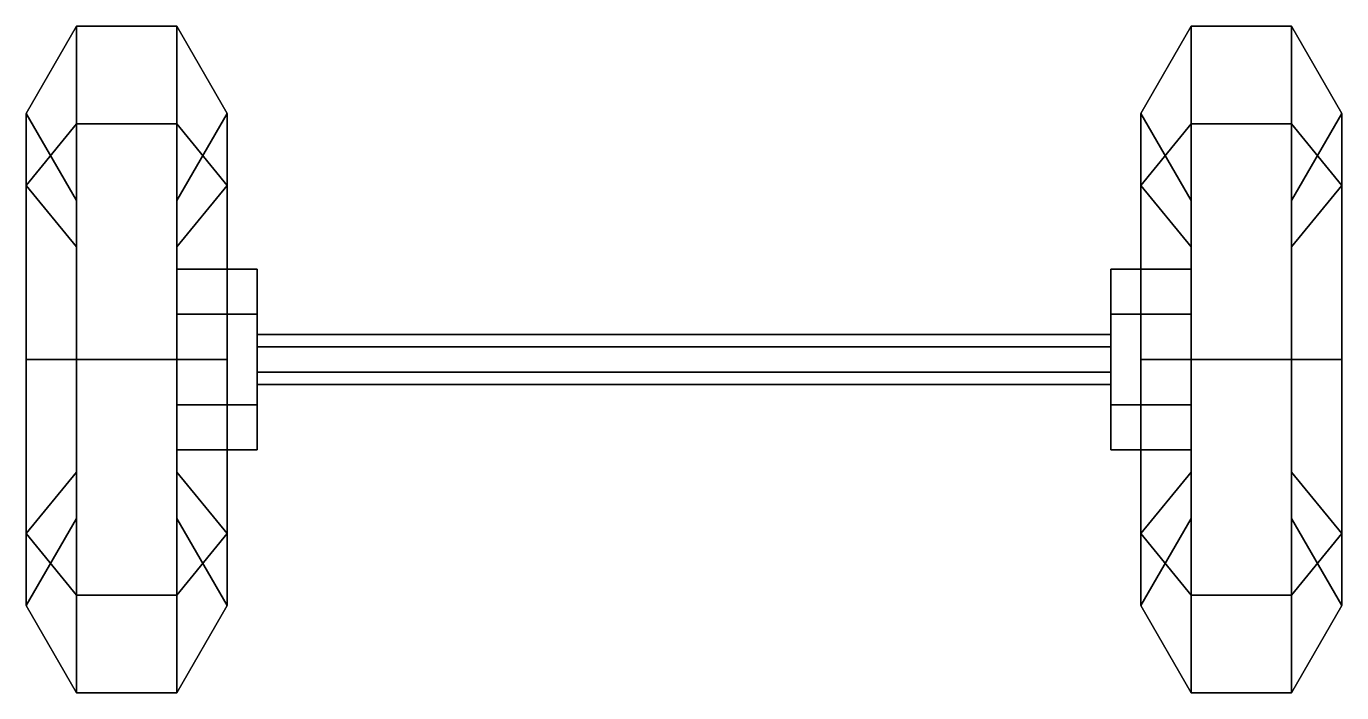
# Model space of a CAD drawing. Extents: x -1.31 to 1.31, y -0.66 to 0.66.
import ezdxf

# ---------------------------------------------------------------- set-up
doc = ezdxf.new("R2010")
doc.units = 0
doc.layers.add('WHEELS', color=2, linetype='CONTINUOUS')

msp = doc.modelspace()

# ---------------------------------------------------------------- linework, layer by layer
at = {"layer": 'WHEELS'}
for points in [[(-1.31, 0.3465, 0.3465), (-1.21, 0.469, 0.469), (-1.21, 0.6632), (-1.31, 0.49)], [(-1.31, 0.49), (-1.21, 0.6632), (-1.21, 0.469, -0.469), (-1.31, 0.3465, -0.3465)], [(-1.21, 0.469, 0.469), (-1.01, 0.469, 0.469), (-1.01, 0.6632), (-1.21, 0.6632)], [(-1.21, 0.6632), (-1.01, 0.6632), (-1.01, 0.469, -0.469), (-1.21, 0.469, -0.469)], [(-1.01, 0.469, 0.469), (-0.91, 0.3465, 0.3465), (-0.91, 0.49), (-1.01, 0.6632)], [(-1.01, 0.6632), (-0.91, 0.49), (-0.91, 0.3465, -0.3465), (-1.01, 0.469, -0.469)], [(1.01, 0.6632), (0.91, 0.49), (0.91, 0.3465, 0.3465), (1.01, 0.469, 0.469)], [(1.01, 0.469, -0.469), (0.91, 0.3465, -0.3465), (0.91, 0.49), (1.01, 0.6632)], [(1.21, 0.6632), (1.01, 0.6632), (1.01, 0.469, 0.469), (1.21, 0.469, 0.469)], [(1.21, 0.469, -0.469), (1.01, 0.469, -0.469), (1.01, 0.6632), (1.21, 0.6632)], [(1.31, 0.49), (1.21, 0.6632), (1.21, 0.469, 0.469), (1.31, 0.3465, 0.3465)], [(1.31, 0.3465, -0.3465), (1.21, 0.469, -0.469), (1.21, 0.6632), (1.31, 0.49)], [(-1.21, 0.3168), (-1.31, 0.49), (-1.31, 0.3465, -0.3465), (-1.21, 0.224, -0.224)], [(-1.21, 0.224, 0.224), (-1.31, 0.3465, 0.3465), (-1.31, 0.49), (-1.21, 0.3168)], [(-0.91, 0.49), (-1.01, 0.3168), (-1.01, 0.224, -0.224), (-0.91, 0.3465, -0.3465)], [(-0.91, 0.3465, 0.3465), (-1.01, 0.224, 0.224), (-1.01, 0.3168), (-0.91, 0.49)], [(0.91, 0.3465, -0.3465), (1.01, 0.224, -0.224), (1.01, 0.3168), (0.91, 0.49)], [(0.91, 0.49), (1.01, 0.3168), (1.01, 0.224, 0.224), (0.91, 0.3465, 0.3465)], [(1.21, 0.224, -0.224), (1.31, 0.3465, -0.3465), (1.31, 0.49), (1.21, 0.3168)], [(1.21, 0.3168), (1.31, 0.49), (1.31, 0.3465, 0.3465), (1.21, 0.224, 0.224)], [(-1.31, 0, 0.49), (-1.21, 0, 0.6632), (-1.21, 0.469, 0.469), (-1.31, 0.3465, 0.3465)], [(-1.31, 0.3465, -0.3465), (-1.21, 0.469, -0.469), (-1.21, 0, -0.6632), (-1.31, 0, -0.49)], [(-1.21, 0.469, -0.469), (-1.01, 0.469, -0.469), (-1.01, 0, -0.6632), (-1.21, 0, -0.6632)], [(-1.21, 0, 0.6632), (-1.01, 0, 0.6632), (-1.01, 0.469, 0.469), (-1.21, 0.469, 0.469)], [(-1.01, 0, 0.6632), (-0.91, 0, 0.49), (-0.91, 0.3465, 0.3465), (-1.01, 0.469, 0.469)], [(-1.01, 0.469, -0.469), (-0.91, 0.3465, -0.3465), (-0.91, 0, -0.49), (-1.01, 0, -0.6632)], [(1.01, 0.469, 0.469), (0.91, 0.3465, 0.3465), (0.91, 0, 0.49), (1.01, 0, 0.6632)], [(1.01, 0, -0.6632), (0.91, 0, -0.49), (0.91, 0.3465, -0.3465), (1.01, 0.469, -0.469)], [(1.21, 0, -0.6632), (1.01, 0, -0.6632), (1.01, 0.469, -0.469), (1.21, 0.469, -0.469)], [(1.21, 0.469, 0.469), (1.01, 0.469, 0.469), (1.01, 0, 0.6632), (1.21, 0, 0.6632)], [(1.31, 0.3465, 0.3465), (1.21, 0.469, 0.469), (1.21, 0, 0.6632), (1.31, 0, 0.49)], [(1.31, 0, -0.49), (1.21, 0, -0.6632), (1.21, 0.469, -0.469), (1.31, 0.3465, -0.3465)], [(-1.21, 0, 0.3168), (-1.31, 0, 0.49), (-1.31, 0.3465, 0.3465), (-1.21, 0.224, 0.224)], [(-1.21, 0.224, -0.224), (-1.31, 0.3465, -0.3465), (-1.31, 0, -0.49), (-1.21, 0, -0.3168)], [(-0.91, 0, 0.49), (-1.01, 0, 0.3168), (-1.01, 0.224, 0.224), (-0.91, 0.3465, 0.3465)], [(-0.91, 0.3465, -0.3465), (-1.01, 0.224, -0.224), (-1.01, 0, -0.3168), (-0.91, 0, -0.49)], [(0.91, 0.3465, 0.3465), (1.01, 0.224, 0.224), (1.01, 0, 0.3168), (0.91, 0, 0.49)], [(0.91, 0, -0.49), (1.01, 0, -0.3168), (1.01, 0.224, -0.224), (0.91, 0.3465, -0.3465)], [(1.21, 0.224, 0.224), (1.31, 0.3465, 0.3465), (1.31, 0, 0.49), (1.21, 0, 0.3168)], [(1.21, 0, -0.3168), (1.31, 0, -0.49), (1.31, 0.3465, -0.3465), (1.21, 0.224, -0.224)], [(-1.21, -0.224, -0.224), (-1.21, -0.3168), (-1.21, 0.224, 0.224), (-1.21, 0.3168)], [(-1.21, 0, -0.3168), (-1.21, -0.224, -0.224), (-1.21, 0.3168), (-1.21, 0.224, -0.224)], [(-1.01, 0.224, 0.224), (-1.01, -0.3168), (-1.01, -0.224, -0.224), (-1.01, 0.3168)], [(-1.01, 0.3168), (-1.01, -0.224, -0.224), (-1.01, 0, -0.3168), (-1.01, 0.224, -0.224)], [(1.01, -0.224, 0.224), (1.01, 0.3168), (1.01, 0.224, -0.224), (1.01, -0.3168)], [(1.01, 0, 0.3168), (1.01, 0.224, 0.224), (1.01, 0.3168), (1.01, -0.224, 0.224)], [(1.21, 0.224, -0.224), (1.21, 0.3168), (1.21, -0.224, 0.224), (1.21, -0.3168)], [(1.21, 0.3168), (1.21, 0.224, 0.224), (1.21, 0, 0.3168), (1.21, -0.224, 0.224)], [(-1.21, -0.3168), (-1.21, -0.224, 0.224), (-1.21, 0, 0.3168), (-1.21, 0.224, 0.224)], [(-1.01, 0, 0.3168), (-1.01, -0.224, 0.224), (-1.01, -0.3168), (-1.01, 0.224, 0.224)], [(1.01, -0.3168), (1.01, 0.224, -0.224), (1.01, 0, -0.3168), (1.01, -0.224, -0.224)], [(1.21, 0, -0.3168), (1.21, 0.224, -0.224), (1.21, -0.3168), (1.21, -0.224, -0.224)], [(-1.01, 0.09, -0.1559), (-1.01, 0.18), (-0.85, 0.18), (-0.85, 0.09, -0.1559)], [(-1.01, 0.18), (-1.01, 0.09, 0.1559), (-0.85, 0.09, 0.1559), (-0.85, 0.18)], [(-0.85, 0.18), (-0.85, -0.18), (-0.85, -0.09, -0.1559), (-0.85, 0.09, -0.1559)], [(-0.85, 0.09, 0.1559), (-0.85, -0.09, 0.1559), (-0.85, -0.18), (-0.85, 0.18)], [(0.85, -0.18), (0.85, 0.18), (0.85, 0.09, -0.1559), (0.85, -0.09, -0.1559)], [(1.01, 0.18), (1.01, 0.09, -0.1559), (0.85, 0.09, -0.1559), (0.85, 0.18)], [(0.85, -0.09, 0.1559), (0.85, 0.09, 0.1559), (0.85, 0.18), (0.85, -0.18)], [(1.01, 0.09, 0.1559), (1.01, 0.18), (0.85, 0.18), (0.85, 0.09, 0.1559)], [(-1.01, -0.09, -0.1559), (-1.01, 0.09, -0.1559), (-0.85, 0.09, -0.1559), (-0.85, -0.09, -0.1559)], [(-1.01, 0.09, 0.1559), (-1.01, -0.09, 0.1559), (-0.85, -0.09, 0.1559), (-0.85, 0.09, 0.1559)], [(1.01, 0.09, -0.1559), (1.01, -0.09, -0.1559), (0.85, -0.09, -0.1559), (0.85, 0.09, -0.1559)], [(1.01, -0.09, 0.1559), (1.01, 0.09, 0.1559), (0.85, 0.09, 0.1559), (0.85, -0.09, 0.1559)], [(0.85, 0.05), (0.85, 0.025, -0.0433), (-0.85, 0.025, -0.0433), (-0.85, 0.05)], [(0.85, 0.025, 0.0433), (0.85, 0.05), (-0.85, 0.05), (-0.85, 0.025, 0.0433)], [(-1.21, -0.224, 0.224), (-1.31, -0.3465, 0.3465), (-1.31, 0, 0.49), (-1.21, 0, 0.3168)], [(-1.31, -0.3465, 0.3465), (-1.21, -0.469, 0.469), (-1.21, 0, 0.6632), (-1.31, 0, 0.49)], [(-1.21, 0, -0.3168), (-1.31, 0, -0.49), (-1.31, -0.3465, -0.3465), (-1.21, -0.224, -0.224)], [(-1.31, 0, -0.49), (-1.21, 0, -0.6632), (-1.21, -0.469, -0.469), (-1.31, -0.3465, -0.3465)], [(-1.21, 0, -0.6632), (-1.01, 0, -0.6632), (-1.01, -0.469, -0.469), (-1.21, -0.469, -0.469)], [(-1.21, -0.469, 0.469), (-1.01, -0.469, 0.469), (-1.01, 0, 0.6632), (-1.21, 0, 0.6632)], [(-0.91, -0.3465, 0.3465), (-1.01, -0.224, 0.224), (-1.01, 0, 0.3168), (-0.91, 0, 0.49)], [(-1.01, -0.469, 0.469), (-0.91, -0.3465, 0.3465), (-0.91, 0, 0.49), (-1.01, 0, 0.6632)], [(-0.91, 0, -0.49), (-1.01, 0, -0.3168), (-1.01, -0.224, -0.224), (-0.91, -0.3465, -0.3465)], [(-1.01, 0, -0.6632), (-0.91, 0, -0.49), (-0.91, -0.3465, -0.3465), (-1.01, -0.469, -0.469)], [(0.85, 0.025, -0.0433), (0.85, -0.025, -0.0433), (-0.85, -0.025, -0.0433), (-0.85, 0.025, -0.0433)], [(0.85, -0.025, 0.0433), (0.85, 0.025, 0.0433), (-0.85, 0.025, 0.0433), (-0.85, -0.025, 0.0433)], [(1.01, 0, 0.6632), (0.91, 0, 0.49), (0.91, -0.3465, 0.3465), (1.01, -0.469, 0.469)], [(0.91, 0, 0.49), (1.01, 0, 0.3168), (1.01, -0.224, 0.224), (0.91, -0.3465, 0.3465)], [(1.01, -0.469, -0.469), (0.91, -0.3465, -0.3465), (0.91, 0, -0.49), (1.01, 0, -0.6632)], [(0.91, -0.3465, -0.3465), (1.01, -0.224, -0.224), (1.01, 0, -0.3168), (0.91, 0, -0.49)], [(1.21, -0.469, -0.469), (1.01, -0.469, -0.469), (1.01, 0, -0.6632), (1.21, 0, -0.6632)], [(1.21, 0, 0.6632), (1.01, 0, 0.6632), (1.01, -0.469, 0.469), (1.21, -0.469, 0.469)], [(1.31, 0, 0.49), (1.21, 0, 0.6632), (1.21, -0.469, 0.469), (1.31, -0.3465, 0.3465)], [(1.21, 0, 0.3168), (1.31, 0, 0.49), (1.31, -0.3465, 0.3465), (1.21, -0.224, 0.224)], [(1.31, -0.3465, -0.3465), (1.21, -0.469, -0.469), (1.21, 0, -0.6632), (1.31, 0, -0.49)], [(1.21, -0.224, -0.224), (1.31, -0.3465, -0.3465), (1.31, 0, -0.49), (1.21, 0, -0.3168)], [(0.85, -0.025, -0.0433), (0.85, -0.05), (-0.85, -0.05), (-0.85, -0.025, -0.0433)], [(0.85, -0.05), (0.85, -0.025, 0.0433), (-0.85, -0.025, 0.0433), (-0.85, -0.05)], [(-1.01, -0.18), (-1.01, -0.09, -0.1559), (-0.85, -0.09, -0.1559), (-0.85, -0.18)], [(-1.01, -0.09, 0.1559), (-1.01, -0.18), (-0.85, -0.18), (-0.85, -0.09, 0.1559)], [(1.01, -0.09, -0.1559), (1.01, -0.18), (0.85, -0.18), (0.85, -0.09, -0.1559)], [(1.01, -0.18), (1.01, -0.09, 0.1559), (0.85, -0.09, 0.1559), (0.85, -0.18)], [(-1.21, -0.224, -0.224), (-1.31, -0.3465, -0.3465), (-1.31, -0.49), (-1.21, -0.3168)], [(-1.21, -0.3168), (-1.31, -0.49), (-1.31, -0.3465, 0.3465), (-1.21, -0.224, 0.224)], [(-0.91, -0.3465, -0.3465), (-1.01, -0.224, -0.224), (-1.01, -0.3168), (-0.91, -0.49)], [(-0.91, -0.49), (-1.01, -0.3168), (-1.01, -0.224, 0.224), (-0.91, -0.3465, 0.3465)], [(0.91, -0.49), (1.01, -0.3168), (1.01, -0.224, -0.224), (0.91, -0.3465, -0.3465)], [(0.91, -0.3465, 0.3465), (1.01, -0.224, 0.224), (1.01, -0.3168), (0.91, -0.49)], [(1.21, -0.3168), (1.31, -0.49), (1.31, -0.3465, -0.3465), (1.21, -0.224, -0.224)], [(1.21, -0.224, 0.224), (1.31, -0.3465, 0.3465), (1.31, -0.49), (1.21, -0.3168)], [(-1.31, -0.49), (-1.21, -0.6632), (-1.21, -0.469, 0.469), (-1.31, -0.3465, 0.3465)], [(-1.31, -0.3465, -0.3465), (-1.21, -0.469, -0.469), (-1.21, -0.6632), (-1.31, -0.49)], [(-1.01, -0.6632), (-0.91, -0.49), (-0.91, -0.3465, 0.3465), (-1.01, -0.469, 0.469)], [(-1.01, -0.469, -0.469), (-0.91, -0.3465, -0.3465), (-0.91, -0.49), (-1.01, -0.6632)], [(1.01, -0.469, 0.469), (0.91, -0.3465, 0.3465), (0.91, -0.49), (1.01, -0.6632)], [(1.01, -0.6632), (0.91, -0.49), (0.91, -0.3465, -0.3465), (1.01, -0.469, -0.469)], [(1.31, -0.3465, 0.3465), (1.21, -0.469, 0.469), (1.21, -0.6632), (1.31, -0.49)], [(1.31, -0.49), (1.21, -0.6632), (1.21, -0.469, -0.469), (1.31, -0.3465, -0.3465)], [(-1.21, -0.6632), (-1.01, -0.6632), (-1.01, -0.469, 0.469), (-1.21, -0.469, 0.469)], [(-1.21, -0.469, -0.469), (-1.01, -0.469, -0.469), (-1.01, -0.6632), (-1.21, -0.6632)], [(1.21, -0.469, 0.469), (1.01, -0.469, 0.469), (1.01, -0.6632), (1.21, -0.6632)], [(1.21, -0.6632), (1.01, -0.6632), (1.01, -0.469, -0.469), (1.21, -0.469, -0.469)]]:
    msp.add_3dface(points, dxfattribs=at)

doc.saveas('drawing.dxf')
